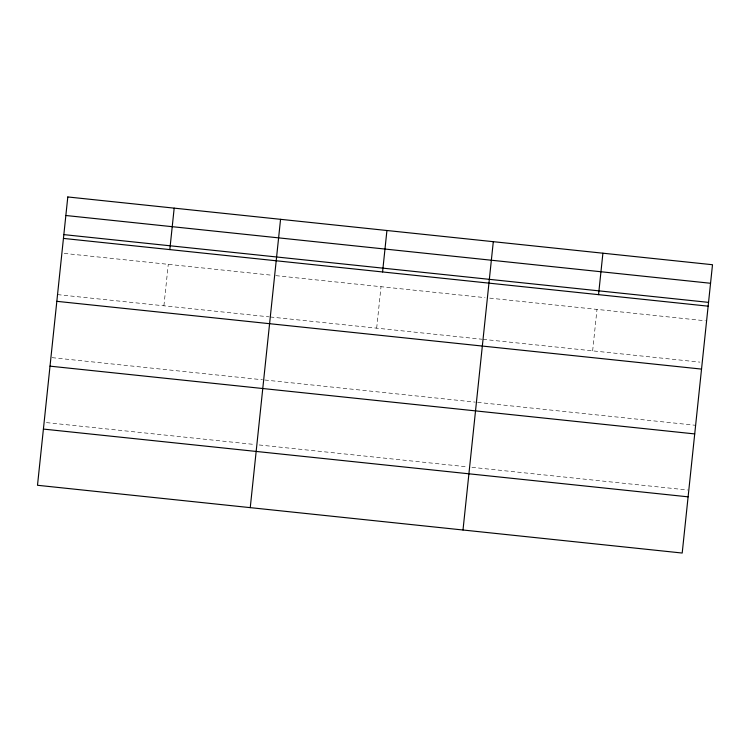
<?xml version="1.0" encoding="UTF-8"?>
<svg xmlns="http://www.w3.org/2000/svg" width="750" height="750" viewBox="0 0 750 750"><rect width="100%" height="100%" fill="white"/><g stroke="black" fill="none" stroke-linecap="round" stroke-linejoin="round"><path stroke-width="0.56" stroke-dasharray="3.75 2.81" d="M163.912 305.794L168.272 264.347M376.669 328.153L381.019 286.706M592.641 350.859L596.991 309.403M64.209 253.406L272.334 275.278M275.803 275.644L485.081 297.638M489.703 298.125L705.441 320.803M57.544 294.619L269.137 316.856M270.291 316.978L481.884 339.216M483.038 339.337L699.928 362.137M52.088 357.656L262.519 379.772M264.834 380.016L475.266 402.131M477.581 402.375L695.625 425.297M46.425 422.606L254.55 444.478M259.172 444.966L467.297 466.837M471.919 467.325L687.656 490.003"/><path stroke-width="1.12" d="M169.819 249.591L174.178 208.144M250.247 507.638L280.556 219.319M382.575 271.95L386.925 230.503M463.003 530.006L468.881 474.075M468.909 473.803L493.303 241.678M598.547 294.656L602.906 253.2M65.85 215.503L710.55 283.266M63.844 234.619L708.544 302.372M63.45 238.416L708.141 306.169M56.831 301.331L701.531 369.094M50.016 366.159L694.716 433.922M43.406 429.075L688.106 496.838M67.8 196.959L37.5 485.278L682.2 553.041L712.5 264.722L67.8 196.959"/></g></svg>
